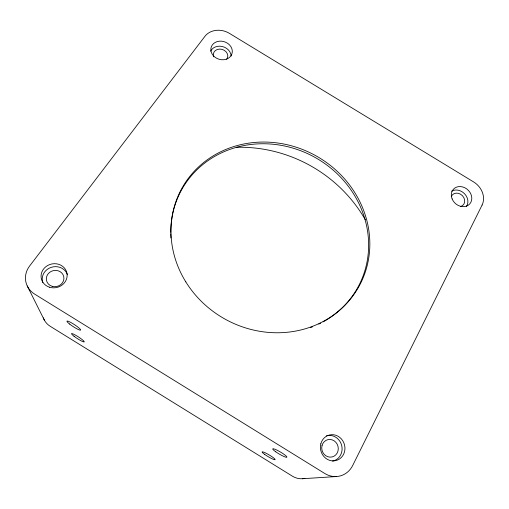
<?xml version="1.0" encoding="UTF-8"?>
<svg xmlns="http://www.w3.org/2000/svg" width="509" height="509" viewBox="0 0 509 509"><rect width="100%" height="100%" fill="white"/><g stroke="black" fill="none" stroke-linecap="round" stroke-linejoin="round"><path stroke-width="0.76" d="M302.365 478.734L336.608 476.526M27.244 285.937L44.372 320.161M236.246 147.292A138.741 131.379 29.2 0 1 365.328 219.748M43.348 317.858A18.343 17.026 -18.1 0 0 50.2 326.282L292.478 476.22A18.47 17.23 79.5 0 0 304.891 478.365M213.475 56.206A7.361 6.203 17.8 0 1 221.765 49.309A7.361 6.203 17.8 0 1 226.677 59.298M213.672 56.83A7.361 6.203 17.8 0 1 213.564 56.518M451.254 196.646A7.419 6.267 42 0 1 462.414 195.679A7.419 6.267 42 0 1 460.766 206.469M210.643 51.212A10.765 9.079 17.8 0 1 222.318 46.51A10.765 9.079 17.8 0 1 231.143 56.022M42.813 282.578A12.929 11.872 -13.1 0 1 51.186 267.352A12.929 11.872 -13.1 0 1 67.353 274.485M451.559 191.18A10.854 9.168 42 0 1 464.539 193.732A10.854 9.168 42 0 1 466.416 206.495M326.396 435.819A13.024 12.044 74 0 1 341.717 445.591A13.024 12.044 74 0 1 332.504 461.109M171.247 222.821A100.712 93.052 29.2 0 1 321.446 161.302A100.712 93.052 29.2 0 1 323.12 321.853M320.657 323.158A100.712 93.052 29.2 0 1 318.78 324.093M312.348 326.899A100.712 93.052 29.2 0 1 310.369 327.65M170.929 237.977A100.712 93.052 29.2 0 1 170.763 233.816M170.75 232.428A100.712 93.052 29.2 0 1 171.183 223.502M482.093 205.032L352.667 465.544A22.11 20.373 74.5 0 1 324.812 473.516L34.644 294.107A21.938 20.08 -13.5 0 1 29.611 266.01L204.962 36.285A18.12 15.187 17.7 0 1 229.406 33.346L473.574 181.904A18.273 15.353 42.1 0 1 482.093 205.032M213.602 55.977A10.893 9.156 17.8 0 0 231.792 54.215A10.893 9.156 17.8 0 0 219.322 41.184A10.893 9.156 17.8 0 0 213.602 55.977M452.119 198.898A10.982 9.251 42 0 0 469.724 203.956A10.982 9.251 42 0 0 462.834 186.988A10.982 9.251 42 0 0 452.119 198.898M49.513 287.216A13.1 12.019 -12.7 0 0 66.991 273.358A13.1 12.019 -12.7 0 0 45.829 266.722A13.1 12.019 -12.7 0 0 49.513 287.216M320.829 443.835A13.196 12.191 73.7 0 0 335.845 460.594A13.196 12.191 73.7 0 0 341.374 438.923A13.196 12.191 73.7 0 0 320.829 443.835M69.663 324.08A8.157 1.158 33.2 0 0 80.6 330.099A8.157 1.158 33.2 0 0 71.126 322.636A8.157 1.158 33.2 0 0 69.663 324.08M74.047 336.258A7.54 0.993 33 0 0 84.195 341.902A7.54 0.993 33 0 0 75.466 335.126A7.54 0.993 33 0 0 74.047 336.258M275.725 451.788A8.201 1.171 30.5 0 0 286.866 457.197A8.201 1.171 30.5 0 0 276.832 450.083A8.201 1.171 30.5 0 0 275.725 451.788M264.68 454.41A7.578 1.005 30.7 0 0 275.102 459.672A7.578 1.005 30.7 0 0 266.067 453.214A7.578 1.005 30.7 0 0 264.68 454.41M52.217 286.332A8.838 8.112 -13.1 0 0 63.771 276.724A8.838 8.112 -13.1 0 0 49.379 272.57A8.838 8.112 -13.1 0 0 52.217 286.332M322.012 445.629A8.901 8.227 74 0 0 332.116 456.942A8.901 8.227 74 0 0 335.883 442.334A8.901 8.227 74 0 0 322.012 445.629M185.81 281.891A101.234 93.452 29.2 0 0 357.961 288.215A101.234 93.452 29.2 0 0 267.448 142.119A101.234 93.452 29.2 0 0 185.81 281.891"/></g></svg>
